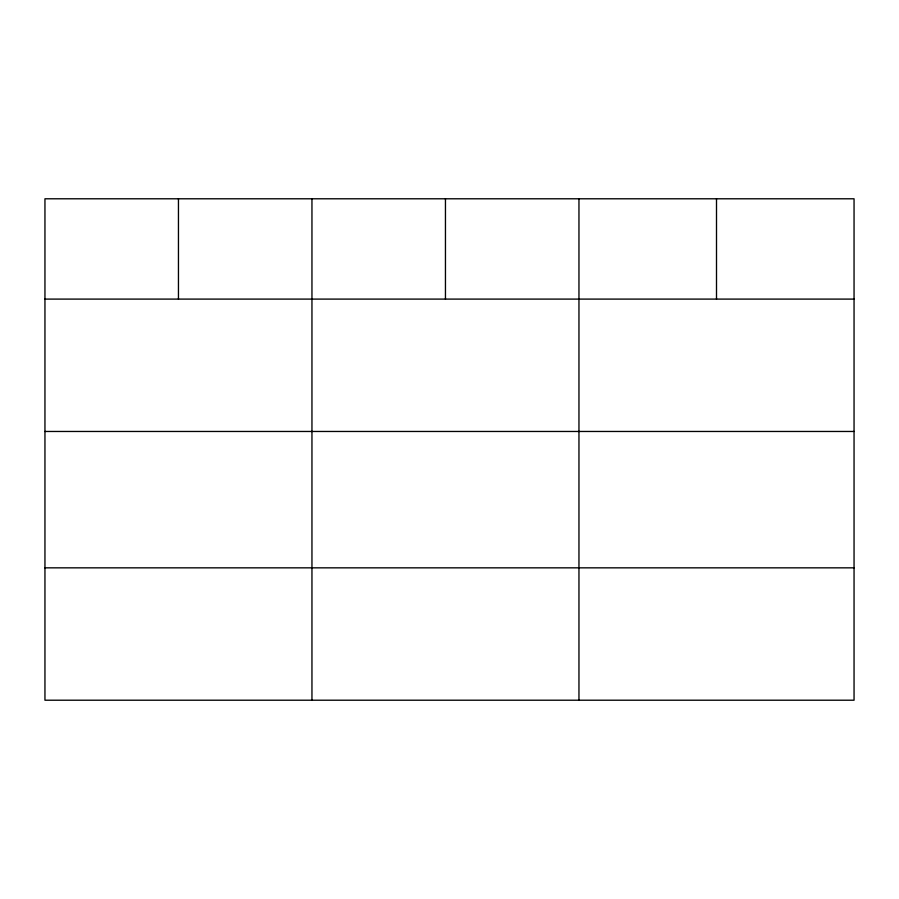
<?xml version="1.0" encoding="UTF-8"?>
<svg xmlns="http://www.w3.org/2000/svg" width="899" height="899" viewBox="0 0 899 899"><rect width="100%" height="100%" fill="white"/><g stroke="black" fill="none" stroke-linecap="round" stroke-linejoin="round"><path stroke-width="1.35" d="M854.05 431.464L854.05 198.791L44.95 198.791L44.95 700.209L854.05 700.209L854.05 431.464L44.95 431.464M44.95 299.097L854.05 299.097M44.95 567.842L854.05 567.842M716.503 198.791L716.503 299.097M578.956 198.791L578.956 700.209M445.454 198.791L445.454 299.097M311.953 198.791L311.953 700.209M178.452 198.791L178.452 299.097"/></g></svg>
